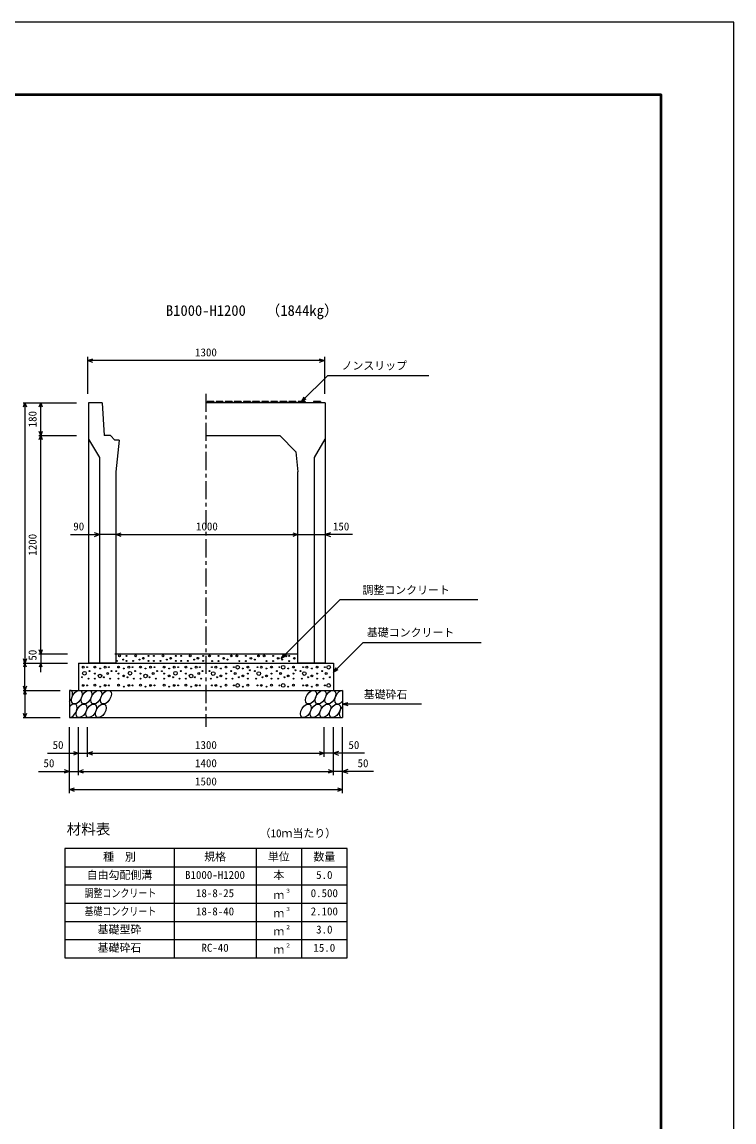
# Model space of a CAD drawing. Units: millimetres, scale not verified. Extents: x -16800 to 16800, y -5940 to 5940.
# Drawn here: x 12890 to 16800, y -104 to 5940 of the extents above; entities that cross this region are included whole.
import ezdxf
from ezdxf.enums import TextEntityAlignment as Align

# ---------------------------------------------------------------- set-up
doc = ezdxf.new("R2010")
doc.units = ezdxf.units.MM
doc.header["$LTSCALE"] = 20
doc.linetypes.add('CHAIN1', pattern=[8, 5, -1, 1, -1])
for name, color, linetype, lineweight in [('0-0_DIM', 7, 'Continuous', 25), ('0-1_Defpoints', 5, 'Continuous', 25), ('0-2_HATCH', 6, 'Continuous', 25), ('0-3_HYO', 3, 'Continuous', 25), ('0-4_HYO2', 4, 'Continuous', 25), ('0-5_OUTLINE', 3, 'Continuous', 25), ('0-6_TXT', 7, 'Continuous', 25), ('0-7_WAKU', 3, 'Continuous', 25)]:
    doc.layers.add(name, color=color, linetype=linetype, lineweight=lineweight)
doc.styles.add('ＭＳ ゴシック', font='')
doc.styles.get('ＭＳ ゴシック').set_extended_font_data('MS Gothic')

msp = doc.modelspace()

# ---------------------------------------------------------------- linework, layer by layer
at = {"layer": '0-0_DIM'}
for p, q in [((13250.08, 4099.68), (13250.08, 3897.94)), ((14550.08, 4079.68), (13250.08, 4079.68)), ((14550.08, 4099.68), (14550.08, 3897.94)), ((14424.88, 3854.44), (14567.09, 3996.65)), ((15123.98, 3996.65), (14567.09, 3996.65)), ((14424.88, 3854.44), (14439.88, 3880.42)), ((14424.88, 3854.44), (14450.86, 3869.44)), ((12895.8, 3847.94), (13189.13, 3847.94)), ((12905.8, 3847.94), (12905.8, 2417.94)), ((12992.46, 3667.94), (12992.46, 3847.94)), ((12982.46, 3667.94), (13189.13, 3667.94)), ((12992.46, 2467.94), (12992.46, 3667.94)), ((13155.68, 3123.39), (13315.23, 3123.39)), ((13405.23, 3123.39), (13315.23, 3123.39)), ((13405.23, 3123.39), (14405.23, 3123.39)), ((14405.23, 3123.39), (14555.23, 3123.39)), ((14705.23, 3123.39), (14555.23, 3123.39)), ((14763.65, 2531.62), (14600, 2367.96)), ((14763.65, 2531.62), (15410.53, 2531.62)), ((12895.8, 2417.94), (13139.13, 2417.94)), ((12905.8, 2267.94), (12905.8, 2417.94)), ((12982.46, 2467.94), (13139.13, 2467.94)), ((12992.46, 2467.94), (12992.46, 2417.94)), ((12992.46, 2367.94), (12992.46, 2417.94)), ((14312.94, 2442.96), (14327.94, 2468.94)), ((14312.94, 2442.96), (14338.92, 2457.96)), ((14600, 2367.96), (14615, 2393.94)), ((14600, 2367.96), (14625.98, 2382.96)), ((12895.8, 2267.94), (13100, 2267.94)), ((12905.8, 2267.94), (12905.8, 2117.94)), ((14650, 2192.96), (14678.98, 2200.73)), ((14650, 2192.96), (15083.31, 2192.96)), ((14650, 2192.96), (14678.98, 2185.2)), ((12895.8, 2117.94), (13100, 2117.94)), ((13150, 1702.42), (13150, 2064.77)), ((13200, 1802.42), (13200, 2064.77)), ((13250, 1902.42), (13250, 2064.77)), ((14550, 1902.42), (14550, 2064.77)), ((14600, 1802.42), (14600, 2064.77)), ((14650, 1702.42), (14650, 2064.77)), ((13030, 1922.42), (13250, 1922.42)), ((13250, 1922.42), (14550, 1922.42)), ((14770, 1922.42), (14550, 1922.42)), ((12980, 1822.42), (13200, 1822.42)), ((13200, 1822.42), (14600, 1822.42)), ((14820, 1822.42), (14600, 1822.42)), ((13150, 1722.42), (14650, 1722.42))]:
    msp.add_line(p, q, dxfattribs=at)
at = {"layer": '0-0_DIM', "linetype": 'CHAIN1'}
msp.add_line((13900, 3897.94), (13900, 2067.94), dxfattribs=at)
at = {"layer": '0-0_DIM'}
for points in [[(13278.3, 4069.42), (13250.11, 4079.68), (13278.3, 4089.94)], [(14521.92, 4089.94), (14550.11, 4079.68), (14521.92, 4069.42)], [(12897.59, 3825.39), (12905.8, 3847.94), (12914.01, 3825.39)], [(12984.26, 3825.39), (12992.46, 3847.94), (13000.67, 3825.39)], [(13000.67, 3690.49), (12992.46, 3667.94), (12984.26, 3690.49)], [(12984.26, 3645.39), (12992.46, 3667.94), (13000.67, 3645.39)], [(13287.04, 3113.12), (13315.23, 3123.39), (13287.04, 3133.65)], [(13433.42, 3113.12), (13405.23, 3123.39), (13433.42, 3133.65)], [(14377.04, 3133.65), (14405.23, 3123.39), (14377.04, 3113.12)], [(14583.42, 3133.65), (14555.23, 3123.39), (14583.42, 3113.12)], [(14312.94, 2442.96), (14637.4, 2767.43), (15393.02, 2767.43)], [(13000.67, 2490.49), (12992.46, 2467.94), (12984.26, 2490.49)], [(12914.01, 2440.49), (12905.8, 2417.94), (12897.59, 2440.49)], [(12914.01, 2395.39), (12905.8, 2417.94), (12897.59, 2395.39)], [(13000.67, 2395.39), (12992.46, 2417.94), (12984.26, 2395.39)], [(12914.01, 2290.49), (12905.8, 2267.94), (12897.59, 2290.49)], [(12914.01, 2245.39), (12905.8, 2267.94), (12897.59, 2245.39)], [(12914.01, 2140.49), (12905.8, 2117.94), (12897.59, 2140.49)], [(13171.81, 1932.68), (13200, 1922.42), (13171.81, 1912.16)], [(13278.19, 1912.16), (13250, 1922.42), (13278.19, 1932.68)], [(14521.81, 1932.68), (14550, 1922.42), (14521.81, 1912.16)], [(14628.19, 1932.68), (14600, 1922.42), (14628.19, 1912.16)], [(13121.81, 1832.68), (13150, 1822.42), (13121.81, 1812.16)], [(13228.19, 1812.16), (13200, 1822.42), (13228.19, 1832.68)], [(14571.81, 1832.68), (14600, 1822.42), (14571.81, 1812.16)], [(14678.19, 1832.68), (14650, 1822.42), (14678.19, 1812.16)], [(13178.19, 1712.16), (13150, 1722.42), (13178.19, 1732.68)], [(14621.81, 1732.68), (14650, 1722.42), (14621.81, 1712.16)]]:
    msp.add_lwpolyline(points, dxfattribs=at)
at = {"layer": '0-1_Defpoints'}
msp.add_lwpolyline([(0, -5940), (16800, -5940), (16800, 5940), (0, 5940)], close=True, dxfattribs=at)
at = {"layer": '0-2_HATCH'}
for p, q in [((13943.88, 3854.44), (13944.88, 3847.94)), ((13993.38, 3854.45), (13994.38, 3847.95)), ((14043.88, 3854.44), (14044.88, 3847.94)), ((14093.38, 3854.45), (14094.38, 3847.95)), ((14143.88, 3854.44), (14144.88, 3847.94)), ((14193.38, 3854.44), (14194.38, 3847.94)), ((14243.88, 3854.44), (14244.88, 3847.94)), ((14293.38, 3854.44), (14294.38, 3847.94)), ((14343.88, 3854.44), (14344.88, 3847.94)), ((14393.88, 3854.44), (14394.88, 3847.94)), ((14443.88, 3854.44), (14444.88, 3847.94)), ((14528.88, 3854.44), (14529.88, 3847.94))]:
    msp.add_line(p, q, dxfattribs=at)
for points in [[(13943.88, 3854.44), (13905.88, 3854.44), (13904.88, 3847.94)], [(13993.38, 3854.45), (13955.38, 3854.45), (13954.38, 3847.95)], [(14043.88, 3854.44), (14005.88, 3854.44), (14004.88, 3847.94)], [(14093.38, 3854.45), (14055.38, 3854.45), (14054.38, 3847.95)], [(14143.88, 3854.44), (14105.88, 3854.44), (14104.88, 3847.94)], [(14193.38, 3854.44), (14155.38, 3854.44), (14154.38, 3847.94)], [(14243.88, 3854.44), (14205.88, 3854.44), (14204.88, 3847.94)], [(14293.38, 3854.44), (14255.38, 3854.44), (14254.38, 3847.94)], [(14343.88, 3854.44), (14305.88, 3854.44), (14304.88, 3847.94)], [(14393.88, 3854.44), (14355.88, 3854.44), (14354.88, 3847.94)], [(14443.88, 3854.44), (14405.88, 3854.44), (14404.88, 3847.94)], [(14528.88, 3854.44), (14490.88, 3854.44), (14489.88, 3847.94)]]:
    msp.add_lwpolyline(points, dxfattribs=at)
for centre, radius in [((13410.84, 2429.24), 2.5), ((13424.86, 2457.25), 5), ((13445.89, 2437.11), 2.5), ((13463.97, 2457.25), 2.5), ((13463.97, 2429.24), 2.5), ((13499.86, 2429.24), 2.5), ((13513.88, 2457.25), 5), ((13534.9, 2437.11), 2.5), ((13555.93, 2444.12), 5), ((13583.97, 2457.25), 2.5), ((13583.97, 2429.24), 2.5), ((13613.97, 2457.25), 2.5), ((13613.97, 2429.24), 2.5), ((13649.86, 2429.24), 2.5), ((13663.88, 2457.25), 5), ((13684.9, 2437.11), 2.5), ((13705.93, 2444.12), 5), ((13733.97, 2457.25), 2.5), ((13733.97, 2429.24), 2.5), ((13763.97, 2457.25), 2.5), ((13763.97, 2429.24), 2.5), ((13799.86, 2429.24), 2.5), ((13813.88, 2457.25), 5), ((13834.9, 2437.11), 2.5), ((13855.93, 2444.12), 5), ((13883.97, 2457.25), 2.5), ((13883.97, 2429.24), 2.5), ((13919.13, 2456.97), 5), ((13933.15, 2428.95), 2.5), ((13969.04, 2456.97), 2.5), ((13969.04, 2428.95), 2.5), ((13997.08, 2443.83), 5), ((14018.11, 2436.83), 2.5), ((14039.13, 2456.97), 5), ((14069.13, 2456.97), 5), ((14083.15, 2428.95), 2.5), ((14119.04, 2456.97), 2.5), ((14119.04, 2428.95), 2.5), ((14147.08, 2443.83), 5), ((14168.11, 2436.83), 2.5), ((14189.13, 2456.97), 5), ((14219.13, 2456.97), 5), ((14233.15, 2428.95), 2.5), ((14269.04, 2456.97), 2.5), ((14269.04, 2428.95), 2.5), ((14297.08, 2443.83), 5), ((14318.11, 2436.83), 2.5), ((14339.13, 2456.97), 5), ((14357.34, 2456.97), 2.5), ((14357.34, 2428.95), 2.5), ((14385.38, 2443.83), 5), ((13226.04, 2395.12), 5), ((13232.58, 2362.1), 10), ((13247.07, 2395.12), 2.5), ((13261.09, 2374.1), 2.5), ((13289.97, 2395.99), 5), ((13289.97, 2360.1), 2.5), ((13318.01, 2388.11), 2.5), ((13346.04, 2395.12), 5), ((13360.06, 2360.1), 5), ((13367.07, 2395.12), 2.5), ((13381.09, 2374.1), 2.5), ((13407.55, 2373.2), 2.5), ((13419.97, 2395.99), 5), ((13419.97, 2360.1), 2.5), ((13448.01, 2388.11), 2.5), ((13476.04, 2395.12), 5), ((13482.58, 2362.1), 10), ((13497.07, 2395.12), 2.5), ((13511.09, 2374.1), 2.5), ((13539.97, 2395.99), 5), ((13539.97, 2360.1), 2.5), ((13568.01, 2388.11), 2.5), ((13596.04, 2395.12), 5), ((13610.06, 2360.1), 5), ((13617.07, 2395.12), 2.5), ((13631.09, 2374.1), 2.5), ((13657.55, 2373.2), 2.5), ((13669.97, 2395.99), 5), ((13669.97, 2360.1), 2.5), ((13698.01, 2388.11), 2.5), ((13726.04, 2395.12), 5), ((13732.58, 2362.1), 10), ((13747.07, 2395.12), 2.5), ((13761.09, 2374.1), 2.5), ((13789.97, 2395.99), 5), ((13789.97, 2360.1), 2.5), ((13818.01, 2388.11), 2.5), ((13846.04, 2395.12), 5), ((13860.06, 2360.1), 5), ((13867.07, 2395.12), 2.5), ((13881.09, 2374.1), 2.5), ((13918.91, 2374.1), 2.5), ((13939.94, 2360.1), 10), ((13932.93, 2395.12), 2.5), ((13953.96, 2395.12), 5), ((13981.99, 2388.11), 2.5), ((14010.03, 2395.99), 5), ((14010.03, 2360.1), 2.5), ((14038.91, 2374.1), 2.5), ((14052.93, 2395.12), 2.5), ((14059.94, 2360.1), 5), ((14073.96, 2395.12), 10), ((14101.99, 2388.11), 2.5), ((14130.03, 2395.99), 5), ((14130.03, 2360.1), 2.5), ((14141.37, 2378.42), 2.5), ((14168.91, 2374.1), 2.5), ((14189.94, 2360.1), 10), ((14182.93, 2395.12), 2.5), ((14203.96, 2395.12), 5), ((14231.99, 2388.11), 2.5), ((14260.03, 2395.99), 5), ((14260.03, 2360.1), 2.5), ((14288.91, 2374.1), 2.5), ((14302.93, 2395.12), 2.5), ((14309.94, 2360.1), 5), ((14323.96, 2395.12), 10), ((14351.99, 2388.11), 2.5), ((14380.03, 2395.99), 5), ((14380.03, 2360.1), 2.5), ((14391.37, 2378.42), 2.5), ((14418.91, 2374.1), 2.5), ((14439.94, 2360.1), 10), ((14432.93, 2395.12), 2.5), ((14453.96, 2395.12), 5), ((14481.99, 2388.11), 2.5), ((14510.03, 2395.99), 5), ((14510.03, 2360.1), 2.5), ((14538.91, 2374.1), 2.5), ((14552.93, 2395.12), 2.5), ((14559.94, 2360.1), 5), ((14573.96, 2395.12), 10), ((13219.03, 2339.96), 2.5), ((13226.04, 2295.12), 5), ((13247.07, 2295.12), 2.5), ((13254.08, 2332.08), 2.5), ((13289.97, 2295.99), 5), ((13289.97, 2332.08), 2.5), ((13318.01, 2346.97), 10), ((13339.03, 2339.96), 2.5), ((13346.04, 2295.12), 5), ((13367.07, 2295.12), 2.5), ((13374.08, 2332.08), 2.5), ((13419.97, 2295.99), 5), ((13419.97, 2332.08), 2.5), ((13448.01, 2346.97), 5), ((13469.03, 2339.96), 2.5), ((13476.04, 2295.12), 5), ((13497.07, 2295.12), 2.5), ((13504.08, 2332.08), 2.5), ((13539.97, 2295.99), 5), ((13539.97, 2332.08), 2.5), ((13568.01, 2346.97), 10), ((13589.03, 2339.96), 2.5), ((13596.04, 2295.12), 5), ((13617.07, 2295.12), 2.5), ((13624.08, 2332.08), 2.5), ((13669.97, 2295.99), 5), ((13669.97, 2332.08), 2.5), ((13698.01, 2346.97), 5), ((13719.03, 2339.96), 2.5), ((13726.04, 2295.12), 5), ((13747.07, 2295.12), 2.5), ((13754.08, 2332.08), 2.5), ((13789.97, 2295.99), 5), ((13789.97, 2332.08), 2.5), ((13818.01, 2346.97), 10), ((13839.03, 2339.96), 2.5), ((13846.04, 2295.12), 5), ((13867.07, 2295.12), 2.5), ((13874.08, 2332.08), 2.5), ((13925.92, 2332.08), 2.5), ((13932.93, 2295.12), 2.5), ((13953.96, 2295.12), 5), ((13960.97, 2339.96), 2.5), ((13981.99, 2346.97), 5), ((14010.03, 2295.99), 5), ((14010.03, 2332.08), 2.5), ((14045.92, 2332.08), 2.5), ((14052.93, 2295.12), 2.5), ((14073.96, 2295.12), 10), ((14080.97, 2339.96), 2.5), ((14101.99, 2346.97), 5), ((14130.03, 2295.99), 5), ((14130.03, 2332.08), 2.5), ((14175.92, 2332.08), 2.5), ((14182.93, 2295.12), 2.5), ((14203.96, 2295.12), 5), ((14210.97, 2339.96), 2.5), ((14231.99, 2346.97), 5), ((14260.03, 2295.99), 5), ((14260.03, 2332.08), 2.5), ((14295.92, 2332.08), 2.5), ((14302.93, 2295.12), 2.5), ((14323.96, 2295.12), 10), ((14330.97, 2339.96), 2.5), ((14351.99, 2346.97), 5), ((14380.03, 2295.99), 5), ((14380.03, 2332.08), 2.5), ((14425.92, 2332.08), 2.5), ((14432.93, 2295.12), 2.5), ((14453.96, 2295.12), 5), ((14460.97, 2339.96), 2.5), ((14481.99, 2346.97), 5), ((14510.03, 2295.99), 5), ((14510.03, 2332.08), 2.5), ((14545.92, 2332.08), 2.5), ((14552.93, 2295.12), 2.5), ((14573.96, 2295.12), 10), ((14580.97, 2339.96), 2.5), ((13318.01, 2288.11), 2.5), ((13448.01, 2288.11), 2.5), ((13568.01, 2288.11), 2.5), ((13698.01, 2288.11), 2.5), ((13818.01, 2288.11), 2.5), ((13981.99, 2288.11), 2.5), ((14101.99, 2288.11), 2.5), ((14231.99, 2288.11), 2.5), ((14351.99, 2288.11), 2.5), ((14481.99, 2288.11), 2.5)]:
    msp.add_circle(centre, radius, dxfattribs=at)
for centre, start_param, end_param in [((13137.64, 2230.42), 4.385593, 6.6745444), ((14636.14, 2230.42), 0.3357715, 4.4411806), ((13162.96, 2155.43), 3.5111464, 7.548991), ((14661.46, 2155.43), 1.2110787, 3.5658734)]:
    msp.add_ellipse(centre, major_axis=(21.81, 35.31), ratio=0.5792, start_param=start_param, end_param=end_param, dxfattribs=at)
for centre in [(13190.84, 2230.42), (13244.05, 2230.42), (13297.26, 2230.42), (13350.47, 2230.42), (14476.51, 2230.42), (14529.72, 2230.42), (14582.93, 2230.42), (13216.16, 2155.43), (13269.37, 2155.43), (13322.58, 2155.43), (14448.63, 2155.43), (14501.84, 2155.43), (14555.04, 2155.43), (14608.25, 2155.43)]:
    msp.add_ellipse(centre, major_axis=(21.81, 35.31), ratio=0.5792, dxfattribs=at)
at = {"layer": '0-3_HYO'}
for p, q in [((13725, 1398.47), (13725, 798.47)), ((14175, 1398.47), (14175, 798.47)), ((14425, 1398.47), (14425, 798.47)), ((13125, 1298.47), (14675, 1298.47))]:
    msp.add_line(p, q, dxfattribs=at)
msp.add_lwpolyline([(13125, 798.47), (14675, 798.47), (14675, 1398.47), (13125, 1398.47)], close=True, dxfattribs=at)
at = {"layer": '0-4_HYO2'}
for p, q in [((13125, 1198.47), (14675, 1198.47)), ((13125, 1098.47), (14675, 1098.47)), ((13125, 998.47), (14675, 998.47)), ((13125, 898.47), (14675, 898.47))]:
    msp.add_line(p, q, dxfattribs=at)
at = {"layer": '0-5_OUTLINE'}
for p, q in [((13330, 3847.94), (13255.23, 3847.94)), ((13255.23, 3847.94), (13255.23, 2417.94)), ((13330, 3847.94), (13340, 3667.94)), ((14555.23, 3847.94), (13900, 3847.94)), ((14555.23, 3847.94), (14555.23, 2417.94)), ((13255.23, 3647.94), (13315.23, 3547.94)), ((13375, 3667.94), (13340, 3667.94)), ((13375, 3667.94), (13400, 3642.94)), ((13422.73, 3642.94), (13400, 3642.94)), ((13422.73, 3642.94), (13405.23, 3467.94)), ((13900, 3667.94), (14305.23, 3667.94)), ((14305.23, 3667.94), (14394.12, 3579.05)), ((14495.23, 3547.94), (14555.23, 3647.94)), ((14394.12, 3579.05), (14405.23, 3467.94)), ((13315.23, 3547.94), (13315.23, 2417.94)), ((14495.23, 2417.94), (14495.23, 3547.94)), ((13405.23, 3467.94), (13405.23, 2417.94)), ((14405.23, 2417.94), (14405.23, 3467.94)), ((13200, 2417.94), (14600, 2417.94)), ((13200, 2417.94), (13200, 2267.94)), ((13405.23, 2417.94), (13255.23, 2417.94)), ((13400, 2467.94), (14400, 2467.94)), ((14555.23, 2417.94), (14405.23, 2417.94)), ((14600, 2417.94), (14600, 2267.94)), ((13150, 2267.94), (14650, 2267.94)), ((13150, 2267.94), (13150, 2117.94)), ((14650, 2267.94), (14650, 2117.94)), ((13150, 2117.94), (14650, 2117.94))]:
    msp.add_line(p, q, dxfattribs=at)
at = {"layer": '0-7_WAKU', "lineweight": 50}
msp.add_lwpolyline([(400, -5540), (16400, -5540), (16400, 5540), (400, 5540)], close=True, dxfattribs=at)

# ---------------------------------------------------------------- texts
at = {"layer": '0-0_DIM', "style": 'ＭＳ ゴシック'}
for s, p in [('1300', (13840.08, 4089.68)), ('ノンスリップ', (14644.4, 4016.83)), ('90', (13171.26, 3133.39)), ('1000', (13845.23, 3133.39)), ('150', (14597.25, 3133.39)), ('調整コンクリート', (14759.46, 2783.85)), ('基礎コンクリート', (14783.65, 2550.35)), ('基礎砕石', (14766.32, 2210.13)), ('50', (13057.56, 1932.42)), ('1300', (13840, 1932.42)), ('50', (14682.44, 1932.42)), ('50', (13007.56, 1832.42)), ('1400', (13840, 1832.42)), ('50', (14732.44, 1832.42)), ('1500', (13840, 1732.42))]:
    msp.add_text(s, height=43.99, dxfattribs=at).set_placement(p, align=Align.BOTTOM_LEFT)
for s, p in [('180', (12982.46, 3712.94)), ('1200', (12982.46, 3007.94)), ('50', (12982.46, 2431.26))]:
    msp.add_text(s, height=43.99, rotation=90, dxfattribs=at).set_placement(p, align=Align.BOTTOM_LEFT)
at = {"layer": '0-6_TXT', "style": 'ＭＳ ゴシック'}
for s, height, p in [('B1000-H1200', 58.65, (13680, 4307.94)), ('（1844kg）', 58.65, (14228.37, 4307.94)), ('材料表', 58.65, (13135, 1458.48)), ('（10ｍ当たり）', 43.99, (14195, 1447.47)), ('種\u3000別', 43.99, (13335, 1318.47)), ('規格', 43.99, (13890, 1318.47)), ('単位', 43.99, (14240, 1318.47)), ('数量', 43.99, (14490, 1318.47)), ('自由勾配側溝', 43.99, (13245, 1218.47)), ('B1000-H1200', 43.99, (13785, 1218.47)), ('本', 43.99, (14270, 1218.47)), ('5.0', 43.99, (14505, 1218.47)), ('18-8-25', 43.99, (13845, 1118.47)), ('ｍ', 43.99, (14270, 1108.47)), ('３', 21.99, (14335.54, 1148.84)), ('0.500', 43.99, (14475, 1118.47)), ('18-8-40', 43.99, (13845, 1018.47)), ('ｍ', 43.99, (14270, 1008.47)), ('３', 21.99, (14335.54, 1048.84)), ('2.100', 43.99, (14475, 1018.47)), ('基礎型砕', 43.99, (13305, 918.47)), ('２', 21.99, (14335.54, 948.84)), ('3.0', 43.99, (14505, 918.47)), ('ｍ', 43.99, (14270, 908.47)), ('基礎砕石', 43.99, (13305, 818.47)), ('RC-40', 43.99, (13875, 818.47)), ('ｍ', 43.99, (14270, 808.47)), ('２', 21.99, (14335.54, 848.84)), ('15.0', 43.99, (14490, 818.47))]:
    msp.add_text(s, height=height, dxfattribs=at).set_placement(p, align=Align.BOTTOM_LEFT)
at = {"layer": '0-6_TXT', "style": 'ＭＳ ゴシック', "width": 0.8}
for s, p in [('調整コンクリート', (13233, 1118.47)), ('基礎コンクリート', (13233, 1018.47))]:
    msp.add_text(s, height=43.99, dxfattribs=at).set_placement(p, align=Align.BOTTOM_LEFT)

doc.saveas('drawing.dxf')
